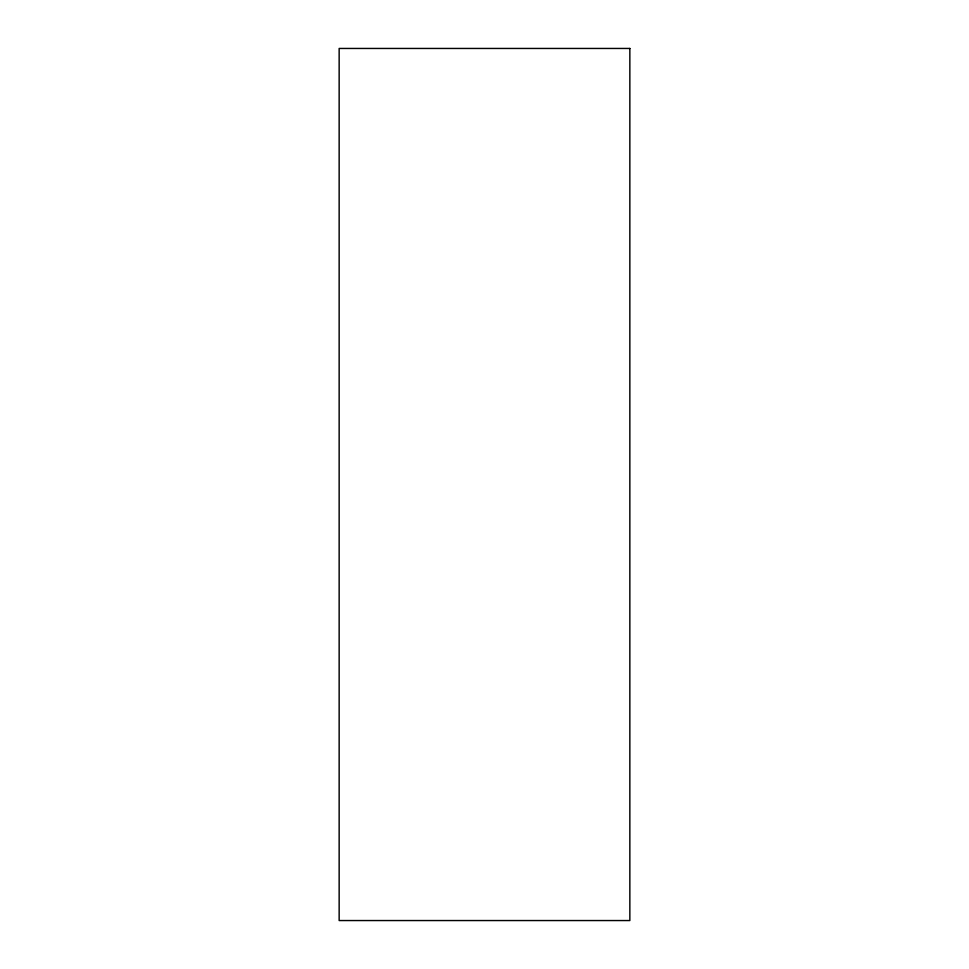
<?xml version="1.0" encoding="UTF-8"?>
<svg xmlns="http://www.w3.org/2000/svg" width="969" height="969" viewBox="0 0 969 969"><rect width="100%" height="100%" fill="white"/><g stroke="black" fill="none" stroke-linecap="round" stroke-linejoin="round"><path stroke-width="1.45" d="M629.85 48.45L339.15 48.45L339.15 920.55L629.85 920.55L629.85 48.45"/></g></svg>
